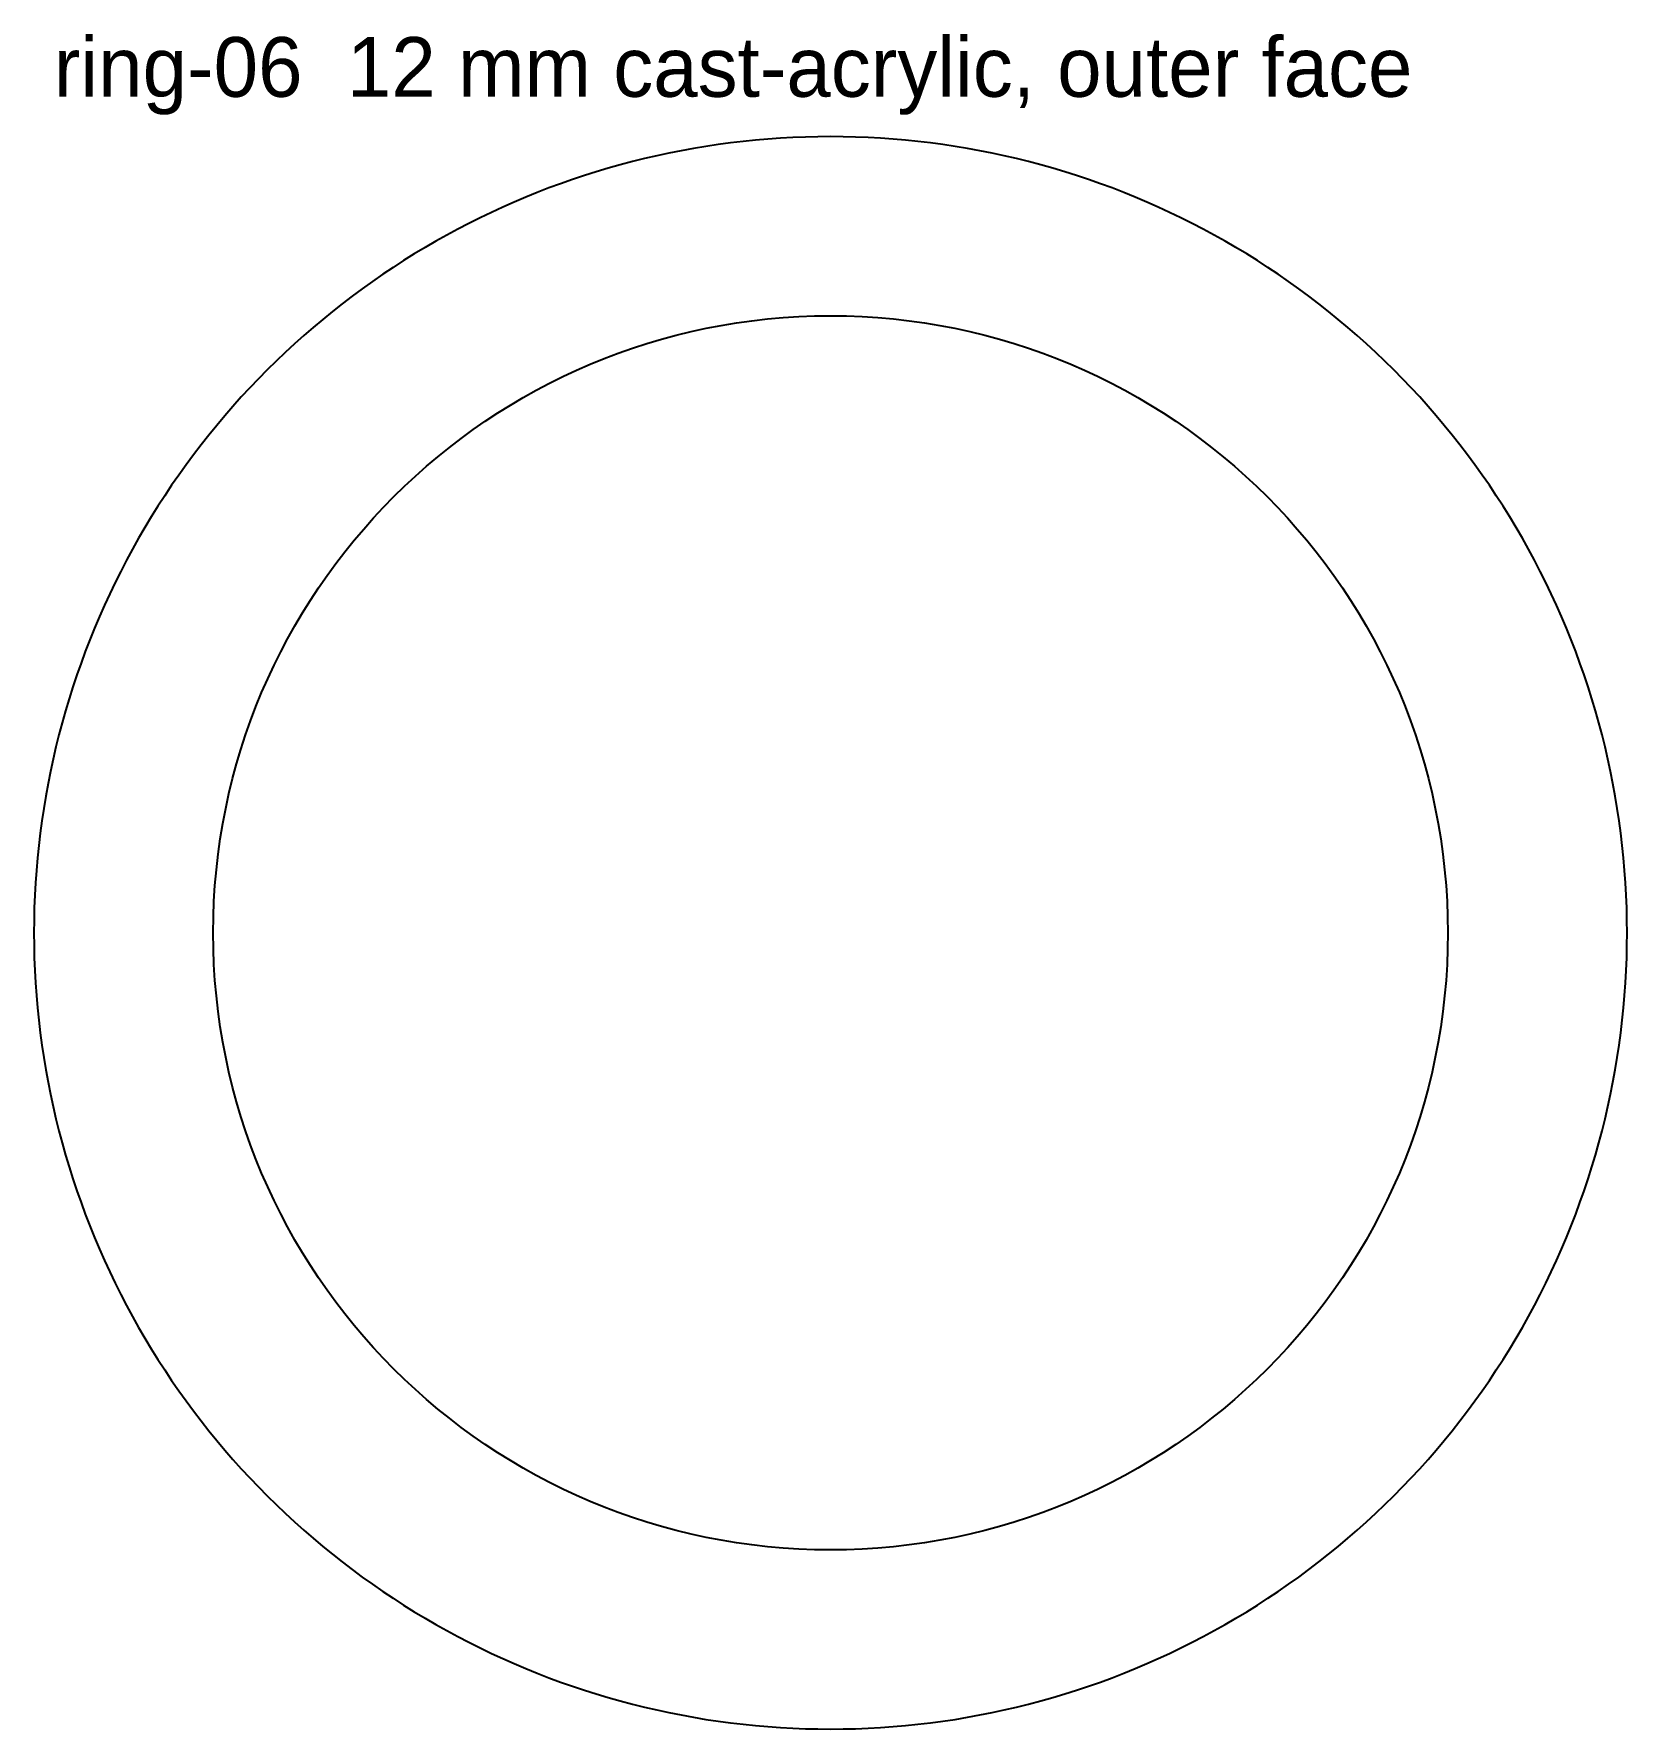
# Model space of a CAD drawing. Header units: millimetres. Extents: x 0 to 160, y 0 to 170.
import ezdxf

# ---------------------------------------------------------------- set-up
doc = ezdxf.new("R2010")
doc.units = ezdxf.units.MM
for name, color, linetype in [('CUT_INSIDE', 5, 'Continuous'), ('CUT_OUTSIDE', 1, 'Continuous'), ('NOTES', 7, 'Continuous')]:
    doc.layers.add(name, color=color, linetype=linetype)

msp = doc.modelspace()

# ---------------------------------------------------------------- linework, layer by layer
at = {"layer": 'CUT_INSIDE'}
msp.add_circle((80, 80), 62, dxfattribs=at)
at = {"layer": 'CUT_OUTSIDE'}
msp.add_lwpolyline([(160, 80), (159.99, 81.26), (159.96, 82.51), (159.91, 83.77), (159.84, 85.02), (159.75, 86.28), (159.64, 87.53), (159.52, 88.78), (159.37, 90.03), (159.2, 91.27), (159.02, 92.51), (158.81, 93.75), (158.58, 94.99), (158.34, 96.22), (158.07, 97.45), (157.79, 98.68), (157.49, 99.9), (157.16, 101.11), (156.82, 102.32), (156.46, 103.52), (156.08, 104.72), (155.69, 105.91), (155.27, 107.1), (154.84, 108.28), (154.38, 109.45), (153.91, 110.61), (153.42, 111.77), (152.91, 112.92), (152.39, 114.06), (151.84, 115.2), (151.28, 116.32), (150.7, 117.43), (150.1, 118.54), (149.49, 119.64), (148.86, 120.72), (148.21, 121.8), (147.55, 122.87), (146.86, 123.92), (146.17, 124.97), (145.45, 126), (144.72, 127.02), (143.97, 128.03), (143.21, 129.03), (142.43, 130.02), (141.64, 130.99), (140.83, 131.96), (140.01, 132.9), (139.17, 133.84), (138.32, 134.76), (137.45, 135.67), (136.57, 136.57), (135.67, 137.45), (134.76, 138.32), (133.84, 139.17), (132.9, 140.01), (131.96, 140.83), (130.99, 141.64), (130.02, 142.43), (129.03, 143.21), (128.03, 143.97), (127.02, 144.72), (126, 145.45), (124.97, 146.17), (123.92, 146.86), (122.87, 147.55), (121.8, 148.21), (120.72, 148.86), (119.64, 149.49), (118.54, 150.1), (117.43, 150.7), (116.32, 151.28), (115.2, 151.84), (114.06, 152.39), (112.92, 152.91), (111.77, 153.42), (110.61, 153.91), (109.45, 154.38), (108.28, 154.84), (107.1, 155.27), (105.91, 155.69), (104.72, 156.08), (103.52, 156.46), (102.32, 156.82), (101.11, 157.16), (99.9, 157.49), (98.68, 157.79), (97.45, 158.07), (96.22, 158.34), (94.99, 158.58), (93.75, 158.81), (92.51, 159.02), (91.27, 159.2), (90.03, 159.37), (88.78, 159.52), (87.53, 159.64), (86.28, 159.75), (85.02, 159.84), (83.77, 159.91), (82.51, 159.96), (81.26, 159.99), (80, 160), (78.74, 159.99), (77.49, 159.96), (76.23, 159.91), (74.98, 159.84), (73.72, 159.75), (72.47, 159.64), (71.22, 159.52), (69.97, 159.37), (68.73, 159.2), (67.49, 159.02), (66.25, 158.81), (65.01, 158.58), (63.78, 158.34), (62.55, 158.07), (61.32, 157.79), (60.1, 157.49), (58.89, 157.16), (57.68, 156.82), (56.48, 156.46), (55.28, 156.08), (54.09, 155.69), (52.9, 155.27), (51.72, 154.84), (50.55, 154.38), (49.39, 153.91), (48.23, 153.42), (47.08, 152.91), (45.94, 152.39), (44.8, 151.84), (43.68, 151.28), (42.57, 150.7), (41.46, 150.1), (40.36, 149.49), (39.28, 148.86), (38.2, 148.21), (37.13, 147.55), (36.08, 146.86), (35.03, 146.17), (34, 145.45), (32.98, 144.72), (31.97, 143.97), (30.97, 143.21), (29.98, 142.43), (29.01, 141.64), (28.04, 140.83), (27.1, 140.01), (26.16, 139.17), (25.24, 138.32), (24.33, 137.45), (23.43, 136.57), (22.55, 135.67), (21.68, 134.76), (20.83, 133.84), (19.99, 132.9), (19.17, 131.96), (18.36, 130.99), (17.57, 130.02), (16.79, 129.03), (16.03, 128.03), (15.28, 127.02), (14.55, 126), (13.83, 124.97), (13.14, 123.92), (12.45, 122.87), (11.79, 121.8), (11.14, 120.72), (10.51, 119.64), (9.9, 118.54), (9.3, 117.43), (8.72, 116.32), (8.16, 115.2), (7.61, 114.06), (7.09, 112.92), (6.58, 111.77), (6.09, 110.61), (5.62, 109.45), (5.16, 108.28), (4.73, 107.1), (4.31, 105.91), (3.92, 104.72), (3.54, 103.52), (3.18, 102.32), (2.84, 101.11), (2.51, 99.9), (2.21, 98.68), (1.93, 97.45), (1.66, 96.22), (1.42, 94.99), (1.19, 93.75), (0.98, 92.51), (0.8, 91.27), (0.63, 90.03), (0.48, 88.78), (0.36, 87.53), (0.25, 86.28), (0.16, 85.02), (0.09, 83.77), (0.04, 82.51), (0.01, 81.26), (0, 80), (0.01, 78.74), (0.04, 77.49), (0.09, 76.23), (0.16, 74.98), (0.25, 73.72), (0.36, 72.47), (0.48, 71.22), (0.63, 69.97), (0.8, 68.73), (0.98, 67.49), (1.19, 66.25), (1.42, 65.01), (1.66, 63.78), (1.93, 62.55), (2.21, 61.32), (2.51, 60.1), (2.84, 58.89), (3.18, 57.68), (3.54, 56.48), (3.92, 55.28), (4.31, 54.09), (4.73, 52.9), (5.16, 51.72), (5.62, 50.55), (6.09, 49.39), (6.58, 48.23), (7.09, 47.08), (7.61, 45.94), (8.16, 44.8), (8.72, 43.68), (9.3, 42.57), (9.9, 41.46), (10.51, 40.36), (11.14, 39.28), (11.79, 38.2), (12.45, 37.13), (13.14, 36.08), (13.83, 35.03), (14.55, 34), (15.28, 32.98), (16.03, 31.97), (16.79, 30.97), (17.57, 29.98), (18.36, 29.01), (19.17, 28.04), (19.99, 27.1), (20.83, 26.16), (21.68, 25.24), (22.55, 24.33), (23.43, 23.43), (24.33, 22.55), (25.24, 21.68), (26.16, 20.83), (27.1, 19.99), (28.04, 19.17), (29.01, 18.36), (29.98, 17.57), (30.97, 16.79), (31.97, 16.03), (32.98, 15.28), (34, 14.55), (35.03, 13.83), (36.08, 13.14), (37.13, 12.45), (38.2, 11.79), (39.28, 11.14), (40.36, 10.51), (41.46, 9.9), (42.57, 9.3), (43.68, 8.72), (44.8, 8.16), (45.94, 7.61), (47.08, 7.09), (48.23, 6.58), (49.39, 6.09), (50.55, 5.62), (51.72, 5.16), (52.9, 4.73), (54.09, 4.31), (55.28, 3.92), (56.48, 3.54), (57.68, 3.18), (58.89, 2.84), (60.1, 2.51), (61.32, 2.21), (62.55, 1.93), (63.78, 1.66), (65.01, 1.42), (66.25, 1.19), (67.49, 0.98), (68.73, 0.8), (69.97, 0.63), (71.22, 0.48), (72.47, 0.36), (73.72, 0.25), (74.98, 0.16), (76.23, 0.09), (77.49, 0.04), (78.74, 0.01), (80, 0), (81.26, 0.01), (82.51, 0.04), (83.77, 0.09), (85.02, 0.16), (86.28, 0.25), (87.53, 0.36), (88.78, 0.48), (90.03, 0.63), (91.27, 0.8), (92.51, 0.98), (93.75, 1.19), (94.99, 1.42), (96.22, 1.66), (97.45, 1.93), (98.68, 2.21), (99.9, 2.51), (101.11, 2.84), (102.32, 3.18), (103.52, 3.54), (104.72, 3.92), (105.91, 4.31), (107.1, 4.73), (108.28, 5.16), (109.45, 5.62), (110.61, 6.09), (111.77, 6.58), (112.92, 7.09), (114.06, 7.61), (115.2, 8.16), (116.32, 8.72), (117.43, 9.3), (118.54, 9.9), (119.64, 10.51), (120.72, 11.14), (121.8, 11.79), (122.87, 12.45), (123.92, 13.14), (124.97, 13.83), (126, 14.55), (127.02, 15.28), (128.03, 16.03), (129.03, 16.79), (130.02, 17.57), (130.99, 18.36), (131.96, 19.17), (132.9, 19.99), (133.84, 20.83), (134.76, 21.68), (135.67, 22.55), (136.57, 23.43), (137.45, 24.33), (138.32, 25.24), (139.17, 26.16), (140.01, 27.1), (140.83, 28.04), (141.64, 29.01), (142.43, 29.98), (143.21, 30.97), (143.97, 31.97), (144.72, 32.98), (145.45, 34), (146.17, 35.03), (146.86, 36.08), (147.55, 37.13), (148.21, 38.2), (148.86, 39.28), (149.49, 40.36), (150.1, 41.46), (150.7, 42.57), (151.28, 43.68), (151.84, 44.8), (152.39, 45.94), (152.91, 47.08), (153.42, 48.23), (153.91, 49.39), (154.38, 50.55), (154.84, 51.72), (155.27, 52.9), (155.69, 54.09), (156.08, 55.28), (156.46, 56.48), (156.82, 57.68), (157.16, 58.89), (157.49, 60.1), (157.79, 61.32), (158.07, 62.55), (158.34, 63.78), (158.58, 65.01), (158.81, 66.25), (159.02, 67.49), (159.2, 68.73), (159.37, 69.97), (159.52, 71.22), (159.64, 72.47), (159.75, 73.72), (159.84, 74.98), (159.91, 76.23), (159.96, 77.49), (159.99, 78.74), (160, 80)], close=True, dxfattribs=at)

# ---------------------------------------------------------------- texts
at = {"layer": 'NOTES'}
msp.add_text('ring-06  12 mm cast-acrylic, outer face', height=6, dxfattribs=at).set_placement((2, 164))

doc.saveas('drawing.dxf')
